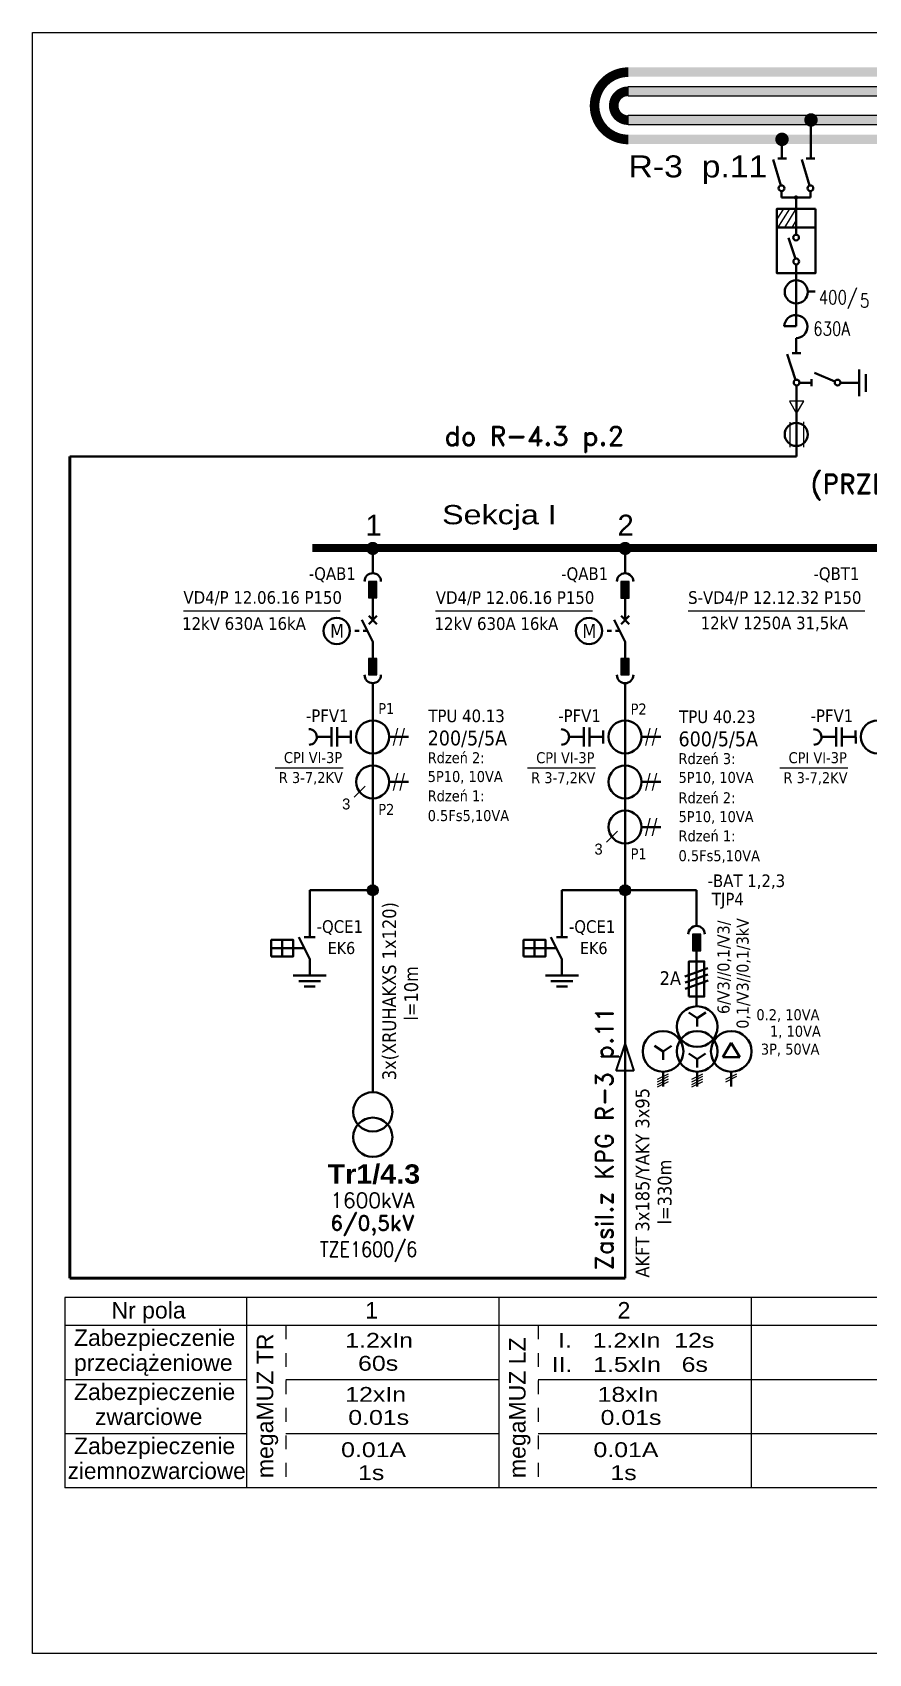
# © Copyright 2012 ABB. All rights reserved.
# Model space of a CAD drawing. Header units: millimetres. Extents: x 0 to 420, y 0 to 295.
# Drawn here: x 0 to 152.2, y 0 to 295 of the extents above; entities that cross this region are included whole.
import ezdxf
from ezdxf.enums import TextEntityAlignment as Align

# ---------------------------------------------------------------- set-up
doc = ezdxf.new("R2010")
doc.units = ezdxf.units.MM
doc.linetypes.add('EPL_DASH', pattern=[1, 0.5, -0.5])
for name, color, linetype, lineweight in [('EPLAN108', 5, 'Continuous', 35), ('EPLAN300', 5, 'Continuous', 25), ('EPLAN311', 1, 'Continuous', 25)]:
    doc.layers.add(name, color=color, linetype=linetype, lineweight=lineweight)
doc.layers.add('NAPISY', color=7, linetype='Continuous')
doc.layers.add('STYKI', color=7, linetype='Continuous')
doc.styles.add('Arial', font='arial.ttf', dxfattribs={"width": 1.3, "oblique": 10, "height": 4})
doc.styles.add('Arial1', font='arialbd.ttf', dxfattribs={"width": 1.3, "oblique": 10, "height": 4})
doc.styles.add('ROMAND', font='romand', dxfattribs={"width": 0.8, "oblique": 10, "height": 6})
doc.styles.add('Tahoma', font='tahoma.ttf')

# ---------------------------------------------------------------- blocks, each defined once
blk = doc.blocks.new('*U21')
at = {"color": 0}
mesh = blk.add_polyface(dxfattribs=at)
corners = [(0, 0), (3.75, 6.51), (-3.76, 6.5)]
mesh.append_faces([[corners[k] for k in face] for face in [(0, 1, 2)]], dxfattribs={"color": 0})

msp = doc.modelspace()

# ---------------------------------------------------------------- hatches: boundary and pattern name
at = {"layer": 'EPLAN300', "linetype": 'Continuous', "lineweight": 25, "ltscale": 4}
for points in [[(61.19, 192.09), (62.69, 192.09), (62.69, 195.09), (61.19, 195.09)], [(107.12, 192.08), (108.62, 192.08), (108.62, 195.08), (107.12, 195.08)], [(61.19, 178.09), (62.69, 178.09), (62.69, 181.09), (61.19, 181.09)], [(107.12, 178.08), (108.62, 178.08), (108.62, 181.08), (107.12, 181.08)], [(120.12, 127.9), (121.62, 127.9), (121.62, 130.9), (120.12, 130.9)]]:
    msp.add_hatch(color=7, dxfattribs=at).paths.add_polyline_path(points, flags=0)
h = msp.add_hatch(color=7, dxfattribs=at)
edge = h.paths.add_edge_path()
edge.add_arc((61.94, 138.9), 1, 0, 360)
h = msp.add_hatch(color=7, dxfattribs=at)
edge = h.paths.add_edge_path()
edge.add_arc((107.87, 138.9), 1, 0, 360)

# ---------------------------------------------------------------- linework, layer by layer
msp.add_line((0, 295), (420, 295))
at = {"color": 7, "lineweight": 40}
for p, q in [((141.67, 272.04), (141.67, 278.17)), ((136.42, 274.67), (136.42, 272.04)), ((135.67, 272.04), (137.23, 272.04)), ((140.82, 272.04), (142.39, 272.04)), ((136.33, 266.11), (136.33, 264.96)), ((141.58, 264.96), (141.58, 266.11)), ((136.33, 264.96), (141.58, 264.96)), ((138.99, 264.96), (138.99, 258.19)), ((135.49, 259.51), (142.49, 259.51)), ((138.99, 252.8), (138.99, 241.54)), ((141.12, 247.83), (142.48, 247.83)), ((138.99, 241.54), (136.84, 241.54)), ((138.99, 241.58), (138.99, 241.54)), ((138.99, 239.36), (138.99, 236.64)), ((138.26, 236.64), (139.83, 236.64)), ((150.44, 233.64), (150.44, 228.83)), ((139.09, 230.83), (139.09, 217.86)), ((139.58, 231.25), (141.81, 231.25)), ((141.81, 231.9), (141.81, 230.65)), ((147.07, 231.25), (150.48, 231.25)), ((151.67, 232.79), (151.67, 229.6)), ((139.09, 217.86), (6.81, 217.86))]:
    msp.add_line(p, q, dxfattribs=at)
at = {"color": 7, "lineweight": 20}
for p, q in [((136.69, 262.91), (135.49, 261.02)), ((137.78, 262.91), (135.49, 259.26)), ((138.91, 262.92), (136.86, 259.51)), ((138.99, 260.82), (138.24, 259.51))]:
    msp.add_line(p, q, dxfattribs=at)
at = {"color": 7, "lineweight": 25}
for p, q in [((137.82, 224.1), (137.82, 219.54)), ((140.34, 224.13), (140.34, 219.52))]:
    msp.add_line(p, q, dxfattribs=at)
at = {"color": 7, "lineweight": 50}
for p in [(6.81, 217.86), (107.87, 68.34)]:
    msp.add_line(p, (6.81, 68.34), dxfattribs=at)
at = {"color": 7}
for p, q in [((27.47, 189.75), (56.01, 189.75)), ((73.39, 189.74), (101.93, 189.74)), ((119.32, 189.74), (151.51, 189.74)), ((44.19, 161.19), (56.54, 161.19)), ((90.11, 161.16), (102.47, 161.16)), ((136.04, 161.16), (148.39, 161.16)), ((5.87, 64.82), (5.87, 30.16)), ((406.38, 64.82), (5.87, 64.82)), ((38.98, 64.82), (38.98, 30.16)), ((84.91, 64.82), (84.91, 30.16)), ((130.83, 64.82), (130.83, 30.16)), ((406.38, 59.69), (5.87, 59.69)), ((38.98, 49.84), (5.87, 49.84)), ((84.91, 49.84), (46.14, 49.84)), ((176.75, 49.84), (92.06, 49.84)), ((38.98, 40), (5.87, 40)), ((84.91, 40), (46.14, 40)), ((176.75, 40), (92.06, 40)), ((406.38, 30.16), (5.87, 30.16))]:
    msp.add_line(p, q, dxfattribs=at)
at = {"color": 7, "lineweight": 35}
for p, q in [((106.26, 106.07), (107.87, 110.9)), ((107.87, 110.9), (109.48, 106.07)), ((109.48, 106.07), (106.26, 106.07))]:
    msp.add_line(p, q, dxfattribs=at)
at = {"color": 7, "linetype": 'EPL_DASH', "ltscale": 5}
for p, q in [((46.14, 59.69), (46.14, 30.16)), ((92.06, 59.69), (92.06, 30.16))]:
    msp.add_line(p, q, dxfattribs=at)
at = {"color": 7, "const_width": 1.75}
for points in [[(108.44, 287.77, 0.414214), (102.31, 281.64, 1)], [(108.42, 284.29, 0.414214), (105.8, 281.67, 1)], [(102.31, 281.64, 0.414214), (108.44, 275.52, 1)], [(105.8, 281.67, 0.414214), (108.42, 279.04, 1)]]:
    msp.add_lwpolyline(points, format="xyb", dxfattribs=at)
at = {"color": 7}
for points in [[(108.42, 283.42), (108.42, 285.17), (167.92, 285.17), (167.92, 283.42)], [(108.42, 278.17), (108.42, 279.92), (167.92, 279.92), (167.92, 278.17)]]:
    msp.add_lwpolyline(points, close=True, dxfattribs=at)
for points, const_width in [([(141.08, 279.07, 1), (142.32, 279.07, 1)], 1.21), ([(135.8, 275.54, 1), (137.04, 275.54, 1)], 1.21), ([(61.34, 201.1, 1), (62.54, 201.1, 1)], 1.19), ([(61.45, 201.1, 1), (62.44, 201.1, 1)], 0.985), ([(61.45, 201.1, 1), (62.44, 201.1, 1)], 0.985), ([(107.27, 201.1, 1), (108.47, 201.1, 1)], 1.19), ([(107.37, 201.1, 1), (108.37, 201.1, 1)], 0.985), ([(107.37, 201.1, 1), (108.37, 201.1, 1)], 0.985)]:
    msp.add_lwpolyline(points, format="xyb", close=True, dxfattribs=dict(at, const_width=const_width))
at = {"color": 7, "lineweight": 40}
msp.add_lwpolyline([(142.49, 262.92), (135.49, 262.92), (135.49, 251.17), (142.49, 251.17)], close=True, dxfattribs=at)
at = {"color": 7, "const_width": 1.5}
msp.add_lwpolyline([(50.93, 201.18), (160.52, 201.18)], dxfattribs=at)
at = {"color": 7, "lineweight": 40}
for centre, radius in [((136.34, 266.64), 0.525), ((141.59, 266.64), 0.525), ((138.99, 257.67), 0.525), ((139.02, 253.32), 0.525), ((139.02, 247.79), 2.1), ((139.09, 231.28), 0.525), ((146.54, 231.28), 0.525), ((139.02, 221.85), 2.1), ((61.94, 98.59), 3.57), ((61.94, 93.95), 3.57)]:
    msp.add_circle(centre, radius, dxfattribs=at)
msp.add_arc((138.94, 241.46), 2.1, 271.3602, 177.8355, dxfattribs=at)
at = {"color": 7}
for points in [[(108.42, 288.67), (167.92, 288.67), (108.42, 286.92), (167.92, 286.92)], [(108.42, 285.17), (167.92, 285.17), (108.42, 283.42), (167.92, 283.42)], [(108.42, 279.92), (167.92, 279.92), (108.42, 278.17), (167.92, 278.17)], [(108.42, 276.42), (167.92, 276.42), (108.42, 274.67), (167.92, 274.67)]]:
    msp.add_solid(points, dxfattribs=at)
at = {"layer": 'EPLAN300', "color": 7, "linetype": 'Continuous', "lineweight": 40, "ltscale": 4}
for p, q in [((61.94, 198.59), (61.94, 196.59)), ((107.87, 198.58), (107.87, 196.58)), ((61.94, 192.09), (61.94, 188.09)), ((107.87, 192.08), (107.87, 188.08)), ((61.21, 188.82), (62.68, 187.35)), ((62.68, 188.82), (61.21, 187.35)), ((107.13, 188.82), (108.6, 187.34)), ((108.6, 188.82), (107.13, 187.34)), ((59.94, 188.09), (61.94, 184.09)), ((105.87, 188.08), (107.87, 184.08)), ((61.94, 179.09), (61.94, 184.09)), ((107.87, 179.08), (107.87, 184.08)), ((107.87, 174.58), (107.87, 176.58)), ((54.42, 166.81), (54.42, 168.55)), ((54.42, 166.81), (54.42, 168.55)), ((55.46, 166.81), (55.45, 168.55)), ((55.46, 166.81), (55.45, 168.55)), ((61.94, 170.81), (61.94, 154.81)), ((100.35, 166.81), (100.34, 168.55)), ((100.35, 166.81), (100.34, 168.55)), ((101.38, 166.8), (101.38, 168.54)), ((101.38, 166.8), (101.38, 168.54)), ((107.87, 170.81), (107.87, 146.81)), ((146.27, 166.81), (146.27, 168.55)), ((146.27, 166.81), (146.27, 168.55)), ((147.31, 166.8), (147.3, 168.54)), ((147.31, 166.8), (147.3, 168.54)), ((54.42, 166.81), (51.76, 166.8)), ((54.43, 165.07), (54.42, 166.81)), ((54.43, 165.07), (54.42, 166.81)), ((55.46, 165.06), (55.46, 166.81)), ((57.98, 166.81), (55.46, 166.81)), ((55.46, 165.06), (55.46, 166.81)), ((57.97, 168), (57.98, 165.63)), ((64.95, 166.81), (68.42, 166.81)), ((100.35, 166.81), (97.68, 166.8)), ((100.35, 165.07), (100.35, 166.81)), ((100.35, 165.07), (100.35, 166.81)), ((103.9, 166.81), (101.38, 166.8)), ((101.39, 165.06), (101.38, 166.8)), ((101.39, 165.06), (101.38, 166.8)), ((103.9, 167.99), (103.9, 165.62)), ((110.87, 166.81), (114.35, 166.81)), ((146.27, 166.81), (143.61, 166.8)), ((146.28, 165.07), (146.27, 166.81)), ((146.28, 165.07), (146.27, 166.81)), ((149.82, 166.81), (147.31, 166.8)), ((147.31, 165.06), (147.31, 166.8)), ((147.31, 165.06), (147.31, 166.8)), ((149.82, 167.99), (149.83, 165.62)), ((64.95, 158.61), (68.42, 158.61)), ((110.87, 158.61), (114.35, 158.61)), ((110.87, 150.41), (114.35, 150.41)), ((50.46, 134.37), (50.46, 130.37)), ((96.38, 134.36), (96.38, 130.36)), ((120.87, 134.9), (120.87, 132.4)), ((45.46, 129.87), (45.46, 126.87)), ((48.46, 130.37), (50.46, 126.37)), ((50.46, 130.37), (49.46, 130.37)), ((50.46, 130.37), (51.46, 130.37)), ((91.38, 129.86), (91.38, 126.86)), ((94.38, 130.36), (96.38, 126.36)), ((96.38, 130.36), (95.38, 130.36)), ((96.38, 130.36), (97.38, 130.36)), ((43.46, 128.37), (49.46, 128.37)), ((89.38, 128.36), (95.38, 128.36)), ((120.87, 117.78), (120.87, 127.9)), ((50.46, 126.37), (50.46, 123.37)), ((96.38, 126.36), (96.38, 123.36)), ((118.76, 123.21), (122.93, 124.7)), ((47.46, 123.37), (53.46, 123.37)), ((52.46, 122.37), (48.46, 122.37)), ((51.46, 121.37), (49.46, 121.37)), ((93.38, 123.36), (99.38, 123.36)), ((98.38, 122.36), (94.38, 122.36)), ((97.38, 121.36), (95.38, 121.36)), ((118.79, 122.09), (122.95, 123.59)), ((118.81, 120.97), (122.97, 122.47)), ((119.44, 116.65), (120.98, 115.62)), ((122.53, 116.65), (120.98, 115.62)), ((120.98, 114.08), (120.98, 115.62)), ((113.23, 110.61), (114.77, 109.58)), ((116.31, 110.61), (114.77, 109.58)), ((114.77, 108.04), (114.77, 109.58)), ((119.44, 109.22), (120.98, 108.19)), ((122.52, 109.22), (120.98, 108.19)), ((125.64, 108.55), (127.19, 111.11)), ((127.19, 111.11), (128.73, 108.55)), ((120.98, 106.65), (120.98, 108.19)), ((125.64, 108.55), (128.73, 108.55)), ((114.77, 105.87), (114.77, 103.22)), ((120.98, 105.87), (120.98, 103.22)), ((127.19, 105.87), (127.19, 103.22))]:
    msp.add_line(p, q, dxfattribs=at)
at = {"layer": 'EPLAN300', "color": 7, "linetype": 'EPL_DASH', "lineweight": 40, "ltscale": 1.5}
for p, q in [((60.94, 186.09), (57.77, 186.09)), ((106.87, 186.08), (103.69, 186.08))]:
    msp.add_line(p, q, dxfattribs=at)
at = {"layer": 'EPLAN300', "color": 7, "linetype": 'Continuous', "lineweight": 25, "ltscale": 4}
for p, q in [((61.94, 174.59), (61.94, 176.59)), ((113.78, 104.52), (115.78, 105.52)), ((113.78, 104.05), (115.78, 105.05)), ((113.78, 103.58), (115.78, 104.58)), ((113.78, 103.11), (115.78, 104.11)), ((119.99, 104.52), (121.99, 105.52)), ((119.99, 104.05), (121.99, 105.05)), ((119.99, 103.58), (121.99, 104.58)), ((119.99, 103.11), (121.99, 104.11)), ((126.2, 104.52), (128.2, 105.52)), ((126.2, 104.05), (128.2, 105.05))]:
    msp.add_line(p, q, dxfattribs=at)
at = {"layer": 'EPLAN300', "color": 7, "linetype": 'Continuous', "lineweight": 20, "ltscale": 4}
for p, q in [((66.45, 168.39), (65.65, 165.23)), ((67.63, 168.39), (66.84, 165.23)), ((112.37, 168.39), (111.58, 165.23)), ((113.56, 168.39), (112.77, 165.23)), ((66.45, 160.19), (65.65, 157.03)), ((67.63, 160.19), (66.84, 157.03)), ((112.37, 160.19), (111.58, 157.03)), ((113.56, 160.19), (112.77, 157.03)), ((60.57, 157.87), (58.57, 155.87)), ((112.37, 151.99), (111.58, 148.83)), ((113.56, 151.99), (112.77, 148.83)), ((106.49, 149.67), (104.49, 147.67))]:
    msp.add_line(p, q, dxfattribs=at)
at = {"layer": 'EPLAN300', "color": 7, "linetype": 'Continuous', "lineweight": 25, "ltscale": 4}
for points in [[(61.19, 192.09), (62.69, 192.09), (62.69, 195.09), (61.19, 195.09)], [(107.12, 192.08), (108.62, 192.08), (108.62, 195.08), (107.12, 195.08)], [(61.19, 178.09), (62.69, 178.09), (62.69, 181.09), (61.19, 181.09)], [(107.12, 178.08), (108.62, 178.08), (108.62, 181.08), (107.12, 181.08)], [(120.12, 127.9), (121.62, 127.9), (121.62, 130.9), (120.12, 130.9)]]:
    msp.add_lwpolyline(points, close=True, dxfattribs=at)
at = {"layer": 'EPLAN300', "color": 7, "linetype": 'Continuous', "lineweight": 40, "ltscale": 4}
for points in [[(43.46, 126.87), (47.46, 126.87), (47.46, 129.87), (43.46, 129.87)], [(89.38, 126.86), (93.38, 126.86), (93.38, 129.86), (89.38, 129.86)], [(119.47, 119.56), (122.27, 119.56), (122.27, 125.96), (119.47, 125.96)]]:
    msp.add_lwpolyline(points, close=True, dxfattribs=at)
for centre, radius in [((55.38, 186.09), 2.39), ((101.3, 186.08), 2.39), ((61.94, 166.81), 3), ((107.87, 166.81), 3), ((153.79, 166.81), 3), ((61.94, 158.61), 3), ((107.87, 158.61), 3), ((107.87, 150.41), 3)]:
    msp.add_circle(centre, radius, dxfattribs=at)
at = {"layer": 'EPLAN300', "color": 7, "linetype": 'Continuous', "lineweight": 25, "ltscale": 4}
for centre in [(61.94, 138.9), (107.87, 138.9)]:
    msp.add_circle(centre, 1, dxfattribs=at)
at = {"layer": 'EPLAN300', "color": 7, "linetype": 'Continuous', "lineweight": 40, "ltscale": 19.32}
for centre in [(120.98, 114.08), (114.77, 109.58), (120.98, 109.58), (127.19, 109.58)]:
    msp.add_circle(centre, 3.7, dxfattribs=at)
at = {"layer": 'EPLAN300', "color": 7, "linetype": 'Continuous', "lineweight": 40, "ltscale": 4}
for centre, radius, start, end in [((61.94, 195.09), 1.5, 0, 180), ((107.87, 195.08), 1.5, 0, 180), ((61.94, 178.09), 1.5, 180, 0), ((107.87, 178.08), 1.5, 180, 0), ((50.34, 166.8), 1.42, 270.3473, 90.291), ((96.26, 166.79), 1.42, 270.3473, 90.291), ((142.19, 166.79), 1.42, 270.3473, 90.291), ((120.87, 130.9), 1.5, 0, 180)]:
    msp.add_arc(centre, radius, start, end, dxfattribs=at)
at = {"layer": 'EPLAN311', "color": 7, "linetype": 'Continuous', "lineweight": 40, "ltscale": 4}
for p, q in [((61.94, 201.18), (61.94, 198.59)), ((107.87, 201.18), (107.87, 198.58)), ((61.94, 137.9), (61.94, 176.59)), ((107.87, 176.58), (107.87, 170.81)), ((107.87, 137.89), (107.87, 172.89)), ((60.94, 138.9), (50.46, 138.9)), ((50.46, 138.9), (50.46, 134.37)), ((106.87, 138.9), (96.38, 138.9)), ((96.38, 138.9), (96.38, 134.36)), ((108.87, 138.9), (120.87, 138.9)), ((120.87, 138.9), (120.87, 134.9)), ((120.87, 138.9), (120.87, 136.9)), ((61.94, 137.9), (61.94, 102.15)), ((107.87, 137.9), (107.87, 68.34))]:
    msp.add_line(p, q, dxfattribs=at)
at = {"layer": 'EPLAN311', "color": 7, "linetype": 'Continuous', "lineweight": 25, "ltscale": 4}
for p, q in [((61.94, 176.59), (61.94, 170.81)), ((118.87, 138.9), (120.87, 138.9))]:
    msp.add_line(p, q, dxfattribs=at)
at = {"layer": 'STYKI', "color": 7}
for p, q in [((0, 0), (0, 295)), ((420, 0), (0, 0))]:
    msp.add_line(p, q, dxfattribs=at)
at = {"layer": 'STYKI', "color": 7, "lineweight": 40}
for p, q in [((134.79, 271.87), (136.19, 267.14)), ((140.04, 271.87), (141.44, 267.14)), ((137.62, 257.63), (138.86, 253.82)), ((137.36, 236.47), (138.9, 231.77)), ((142.34, 233.03), (146.06, 231.49))]:
    msp.add_line(p, q, dxfattribs=at)
at = {"layer": 'STYKI', "color": 7, "lineweight": 40, "const_width": 0.35}
msp.add_lwpolyline([(138.78, 264.96, 1), (139.2, 264.96, 1)], format="xyb", close=True, dxfattribs=at)

# ---------------------------------------------------------------- block references
at = {"color": 7, "lineweight": 40, "xscale": 0.3500000000000227, "yscale": 0.3500000000000227, "zscale": 0.3500000000000227}
msp.add_blockref('*U21', (139.08, 225.63), dxfattribs=at)

# ---------------------------------------------------------------- texts
at = {"color": 7}
for s, height, style, width, p in [('R-3  p.11', 4, 'Arial', 1.1, (108.48, 268.62)), ('400/', 2.5, 'ROMAND', 0.8, (143.1, 245.53)), ('5', 2.5, 'ROMAND', 0.8, (150.61, 244.94)), ('630A', 2.5, 'ROMAND', 0.8, (142.09, 239.84)), ('Sekcja I', 3.5, 'Arial', 1.2, (74.56, 205.5)), ('TZE1600/6', 2.75, 'ROMAND', 0.85, (52.3, 72.2)), ('1.2xIn', 2.7, 'Arial', 1.2, (56.93, 55.65)), ('I.   1.2xIn  12s', 2.7, 'Arial', 1.2, (95.68, 55.65)), ('60s', 2.7, 'Arial', 1.2, (59.27, 51.47)), ('II.   1.5xIn   6s', 2.7, 'Arial', 1.2, (94.51, 51.26)), ('12xIn', 2.7, 'Arial', 1.2, (56.93, 45.81)), ('18xIn', 2.7, 'Arial', 1.2, (102.86, 45.81)), ('0.01s', 2.7, 'Arial', 1.2, (57.49, 41.62)), ('0.01s', 2.7, 'Arial', 1.2, (103.41, 41.62)), ('0.01A', 2.7, 'Arial', 1.2, (56.18, 35.75)), ('0.01A', 2.7, 'Arial', 1.2, (102.11, 35.75)), ('ziemnozwarciowe', 3, 'Arial', 0.98, (6.41, 31.76)), ('1s', 2.7, 'Arial', 1.2, (59.26, 31.57)), ('1s', 2.7, 'Arial', 1.2, (105.19, 31.57))]:
    msp.add_text(s, height=height, dxfattribs=dict(at, style=style, width=width)).set_placement(p)
at = {"color": 7, "lineweight": 25, "style": 'ROMAND'}
msp.add_text('     do R-4.3 p.2', height=3.5, dxfattribs=at).set_placement((61.93, 219.81))
at = {"color": 7}
for s, height, style, p in [('(PRZEPOMPOWNIA WÓD DOŁOWYCH)', 3.5, 'ROMAND', (141.7, 211.11)), ('1', 3.8, 'Arial', (60.62, 203.44)), ('2', 3.8, 'Arial', (106.49, 203.44)), ('Nr pola', 3, 'Arial', (14.38, 60.97)), ('1', 3, 'Arial', (60.56, 60.97)), ('2', 3, 'Arial', (106.49, 60.97)), ('Zabezpieczenie', 3, 'Arial', (7.56, 55.98)), ('przeciążeniowe', 3, 'Arial', (7.56, 51.44)), ('Zabezpieczenie', 3, 'Arial', (7.56, 46.13)), ('zwarciowe', 3, 'Arial', (11.38, 41.6)), ('Zabezpieczenie', 3, 'Arial', (7.56, 36.29))]:
    msp.add_text(s, height=height, dxfattribs=dict(at, style=style)).set_placement(p)
at = {"color": 7, "lineweight": 35, "style": 'ROMAND'}
msp.add_text('Zasil.z KPG R-3 p.11', height=3.2, rotation=90, dxfattribs=at).set_placement((105.67, 69.75))
at = {"color": 7, "lineweight": 25, "style": 'ROMAND'}
for s, width, p, p2 in [('1600kVA', 0.854432, (54.21, 81.1), (69.54, 81.1)), ('6/0,5kV', 0.893566, (54.23, 76.97), (69.56, 76.97))]:
    msp.add_text(s, height=2.75, dxfattribs=dict(at, width=width)).set_placement(p, p2, align=Align.FIT)
at = {"color": 7, "style": 'Arial'}
for s, p in [('megaMUZ TR', (43.83, 31.93)), ('megaMUZ LZ', (89.75, 31.93))]:
    msp.add_text(s, height=3, rotation=90, dxfattribs=at).set_placement(p)
at = {"color": 7, "style": 'Tahoma'}
for tag, text, height, p in [('-QAB1', '17_20010', 2.3, (50.3, 197.67)), ('-QAB1', '17_20010', 2.3, (96.23, 197.66)), ('-QBT1', '17_20010', 2.3, (142.15, 197.66)), ('VD4/P 12.06.16 P150', '17_20027', 2.3, (27.49, 193.33)), ('VD4/P 12.06.16 P150', '17_20027', 2.3, (73.42, 193.32)), ('S-VD4/P 12.12.32 P150', '17_20027', 2.3, (119.34, 193.32)), ('TPU 40.13', '17_20027', 2.3, (72.06, 171.79)), ('TPU 40.23', '17_20027', 2.3, (117.71, 171.63)), ('200/5/5A', '17_20901[1]', 2.7, (71.94, 167.96)), ('600/5/5A', '17_20901[1]', 2.7, (117.59, 167.8)), ('Rdzeń 2:', '17_20901[2]', 2, (71.94, 164.02)), ('Rdzeń 3:', '17_20901[2]', 2, (117.59, 163.85)), ('5P10, 10VA', '17_20901[2]', 2, (71.94, 160.6)), ('5P10, 10VA', '17_20901[2]', 2, (117.59, 160.43)), ('Rdzeń 1:', '17_20901[3]', 2, (71.94, 157.08)), ('Rdzeń 2:', '17_20901[2]', 2, (117.59, 156.73)), ('0.5Fs5,10VA', '17_20901[3]', 2, (71.94, 153.49)), ('5P10, 10VA', '17_20901[2]', 2, (117.59, 153.3)), ('Rdzeń 1:', '17_20901[3]', 2, (117.59, 149.79)), ('0.5Fs5,10VA', '17_20901[3]', 2, (117.59, 146.19)), ('-BAT 1,2,3', '17_20010', 2.3, (122.88, 141.78)), ('TJP4', '17_20027', 2.3, (123.66, 138.44)), ('-QCE1', '17_20010', 2.3, (51.72, 133.45)), ('-QCE1', '17_20010', 2.3, (97.64, 133.44)), ('EK6', '17_20027', 2.2, (53.75, 129.49)), ('EK6', '17_20027', 2.2, (99.67, 129.48)), ('0.2, 10VA', '17_20027', 2, (131.76, 117.25)), ('1, 10VA', '17_20027', 2, (134.25, 114.25)), ('3P, 50VA', '17_20027', 2, (132.58, 110.99))]:
    msp.add_attdef(tag, text=text, height=height, dxfattribs=at).set_placement(p, align=Align.TOP_LEFT)
for tag, p in [('12kV 630A 16kA', (27.25, 187.43)), ('12kV 630A 16kA', (73.18, 187.42)), ('12kV 1250A 31,5kA', (121.62, 187.54))]:
    msp.add_attdef(tag, text='17_20901[1]', height=2.3, dxfattribs=at).set_placement(p, align=Align.MIDDLE_LEFT)
for p in [(57.53, 168.81), (103.45, 168.81), (149.38, 168.81)]:
    msp.add_attdef('-PFV1', text='17_20010', height=2.3, dxfattribs=at).set_placement(p, align=Align.BOTTOM_RIGHT)
for tag, p in [('CPI VI-3P', (56.37, 164.05)), ('CPI VI-3P', (102.29, 164.02)), ('CPI VI-3P', (148.22, 164.02)), ('R 3-7,2KV', (56.5, 160.41)), ('R 3-7,2KV', (102.43, 160.38)), ('R 3-7,2KV', (148.35, 160.38))]:
    msp.add_attdef(tag, text='17_20027', height=2, dxfattribs=at).set_placement(p, align=Align.TOP_RIGHT)
at = {"color": 7, "lineweight": 30}
for p in [(57.85, 155.6), (103.78, 147.39)]:
    msp.add_attdef('3', text='17_20901[10]', height=2, dxfattribs=at).set_placement(p, align=Align.TOP_RIGHT)
at = {"color": 7, "style": 'Tahoma'}
for tag, p in [('6/V3//0,1/V3/', (124.67, 116.39)), ('0,1/V3//0,1/3kV', (128.15, 113.72))]:
    msp.add_attdef(tag, text='17_20027', height=2.2, rotation=90, dxfattribs=at).set_placement(p, align=Align.TOP_LEFT)
at = {"color": 7, "lineweight": 40, "style": 'Tahoma'}
msp.add_attdef('2A', text='17_20901[1]', height=2.5, dxfattribs=at).set_placement((114.15, 124.16), align=Align.TOP_LEFT)
at = {"layer": 'EPLAN108', "color": 7, "style": 'Tahoma'}
for s, p in [('3x(XRUHAKXS 1x120)', (66.94, 104.34)), ('l=10m', (70.93, 115.17)), ('AKFT 3x185/YAKY 3x95', (113.02, 68.42)), ('l=330m', (117.06, 78.09))]:
    msp.add_text(s, height=2.5, rotation=90, dxfattribs=at).set_placement(p, align=Align.BOTTOM_LEFT)
at = {"layer": 'EPLAN300', "color": 7, "style": 'Tahoma'}
for p in [(55.44, 186.09), (101.36, 186.08)]:
    msp.add_text('M', height=2.5, dxfattribs=at).set_placement(p, align=Align.MIDDLE_CENTER)
for s, p in [('P1', (62.94, 170.36)), ('P2', (108.87, 170.28))]:
    msp.add_text(s, height=2, dxfattribs=at).set_placement(p, align=Align.BOTTOM_LEFT)
for s, p in [('P2', (62.94, 154.61)), ('P1', (108.87, 146.53))]:
    msp.add_text(s, height=2, dxfattribs=at).set_placement(p, align=Align.TOP_LEFT)
at = {"layer": 'NAPISY', "color": 7, "style": 'Arial1', "width": 1.069014}
msp.add_text('Tr1/4.3', height=3.5, dxfattribs=at).set_placement((53.72, 85.52), (70.57, 85.52), align=Align.FIT)

doc.saveas('drawing.dxf')
